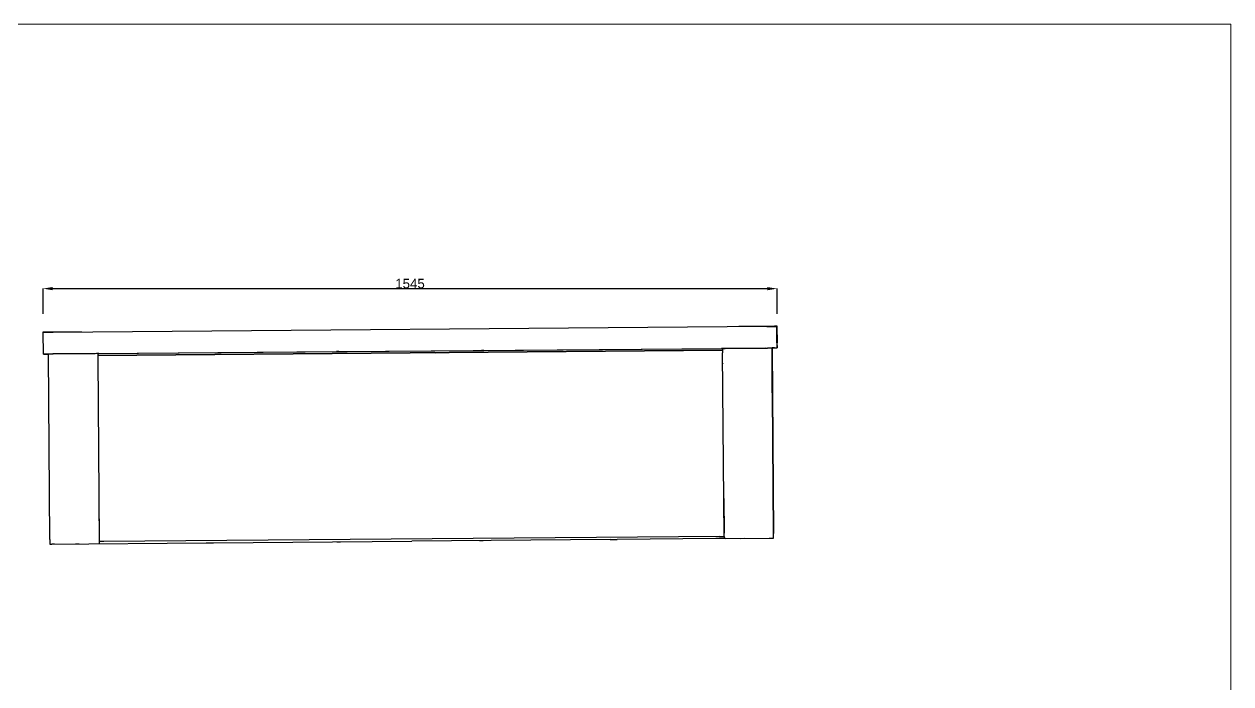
# Model space of a CAD drawing. Header units: millimetres. Extents: x 430 to 4403, y -1522 to 1254.
# Drawn here: x 1860 to 4399, y -134 to 1254 of the extents above; entities that cross this region are included whole.
import ezdxf

# ---------------------------------------------------------------- set-up
doc = ezdxf.new("R2010")
doc.units = ezdxf.units.MM
doc.header["$MEASUREMENT"] = 0
doc.layers.add('Domyślny', color=7, linetype='Continuous', true_color=0x000000)
doc.layers.add('Utwórz2D linie widoczne', color=7, linetype='Continuous', true_color=0x000000)
doc.styles.add('Arial', font='arial.ttf')
doc.dimstyles.new('Domyślny', dxfattribs={"dimtxt": 20, "dimasz": 20, "dimexe": 0.5, "dimexo": 0.5, "dimgap": 0.25, "dimtad": 1, "dimtoh": 1, "dimdec": 0, "dimzin": 1, "dimdsep": 46, "dimtxsty": 'Arial', "dimcen": 0.5, "dimazin": 0, "dimtfac": 1, "dimtdec": 4, "dimtix": 1, "dimtmove": 1, "dimatfit": 3, "dimfxl": 0, "dimtolj": 1, "dimtzin": 1, "dimarcsym": 0})

# ---------------------------------------------------------------- blocks, each defined once
blk = doc.blocks.new('*D1')
at = {"layer": 'Defpoints', "color": 0}
for p in [(3444.1, 697.1), (1899.5, 643.5), (3444.1, 643.4)]:
    blk.add_point(p, dxfattribs=at)
at = {"layer": 'Domyślny', "color": 0, "lineweight": -2}
for p, q in [((1899.5, 644), (1899.5, 697.7)), ((1919.5, 697.2), (3424.1, 697.1)), ((3444.1, 643.9), (3444.1, 697.6))]:
    blk.add_line(p, q, dxfattribs=at)
at = {"layer": 'Domyślny', "color": 0}
for points in [[(1919.5, 700.5), (1919.5, 693.8), (1899.5, 697.2)], [(3424.1, 693.7), (3424.1, 700.4), (3444.1, 697.1)]]:
    blk.add_solid(points, dxfattribs=at)
at = {"layer": 'Domyślny', "color": 0, "insert": (2671.8, 707.6), "char_height": 20, "attachment_point": 5, "rotation": 359.9963, "style": 'Arial'}
blk.add_mtext('\\A1;1545', dxfattribs=at)

msp = doc.modelspace()

# ---------------------------------------------------------------- linework, layer by layer
at = {"layer": 'Domyślny', "color": 18, "lineweight": 15, "true_color": 0x000000}
for p, q in [((4399.2, 1253.5), (429.9, 1253.5)), ((4399.2, -1522.2), (4399.2, 1253.5))]:
    msp.add_line(p, q, dxfattribs=at)
at = {"layer": 'Domyślny'}
for p, q in [((1899.8, 605.9), (1979.8, 606.6)), ((1900.2, 559.5), (1899.8, 604.5)), ((1913.9, 169.1), (1914, 159.5)), ((1914, 159.5), (2243, 162.3)), ((2018, 164.8), (2018, 160.4)), ((3332.9, 175.8), (3333, 171.4))]:
    msp.add_line(p, q, dxfattribs=at)
at = {"layer": 'Utwórz2D linie widoczne'}
for p, q in [((3422.7, 617.2), (1920.8, 604.6)), ((3363.7, 618.2), (3363.8, 618.2)), ((3363.7, 616.7), (3363.7, 618.2)), ((3363.8, 618.2), (3364, 618.2)), ((3363.8, 618.2), (3363.8, 618.2)), ((3364, 618.2), (3364.1, 618.2)), ((3364.1, 618.2), (3364.3, 618.2)), ((3364.3, 618.2), (3364.6, 618.2)), ((3364.6, 618.2), (3364.9, 618.2)), ((3364.9, 618.2), (3365.3, 618.2)), ((3365.3, 618.2), (3365.7, 618.2)), ((3365.7, 618.2), (3366.1, 618.2)), ((3366.1, 618.2), (3366.6, 618.2)), ((3366.6, 618.2), (3367.2, 618.2)), ((3367.2, 618.2), (3367.8, 618.2)), ((3367.8, 618.2), (3368.4, 618.2)), ((3368.4, 618.2), (3369.1, 618.2)), ((3369.1, 618.2), (3369.8, 618.2)), ((3369.8, 618.2), (3370.6, 618.3)), ((3370.6, 618.3), (3371.4, 618.3)), ((3371.4, 618.3), (3372.2, 618.3)), ((3372.2, 618.3), (3373.1, 618.3)), ((3373.1, 618.3), (3374, 618.3)), ((3374, 618.3), (3375, 618.3)), ((3375, 618.3), (3375.9, 618.3)), ((3375.9, 618.3), (3377, 618.3)), ((3377, 618.3), (3378, 618.3)), ((3378, 618.3), (3379.1, 618.3)), ((3379.1, 618.3), (3380.2, 618.3)), ((3380.2, 618.3), (3381.4, 618.3)), ((3381.4, 618.3), (3382.5, 618.4)), ((3382.5, 618.4), (3383.7, 618.4)), ((3383.7, 618.4), (3439, 618.8)), ((3422.7, 617.2), (3443.7, 617.4)), ((3439, 618.8), (3443.7, 618.9)), ((3443.7, 618.9), (3443.7, 618.9)), ((3443.7, 617.4), (3443.7, 618.9)), ((3443.7, 618.9), (3443.8, 617.4)), ((3444, 582.9), (3443.7, 617.4)), ((3443.7, 617.4), (3443.8, 617.4)), ((3444, 582.9), (3443.8, 617.4)), ((3443.8, 617.4), (3443.8, 617.3)), ((3443.8, 617.3), (3444.1, 582.8)), ((3443.8, 611.9), (3443.8, 613.6)), ((3443.8, 611.9), (3443.8, 613.6)), ((3443.8, 610.1), (3443.8, 611.9)), ((3443.8, 610.1), (3443.8, 611.9)), ((1899.8, 604.5), (1899.8, 605.9)), ((1920.8, 604.6), (1899.8, 604.5)), ((1979.8, 605.1), (1979.8, 606.6)), ((1921.2, 559.6), (1900.2, 559.5)), ((1900.2, 559.5), (1900.2, 559.4)), ((1900.2, 559.4), (1905.2, 559.5)), ((1905.2, 559.5), (1905.2, 559.5)), ((1905.2, 559.5), (1910.6, 559.5)), ((1909.8, 559.5), (1910.1, 559.5)), ((1910, 559.5), (1910.4, 559.5)), ((1910.1, 559.5), (1910.4, 559.5)), ((1910.4, 559.5), (1910.7, 559.5)), ((1910.4, 559.5), (1910.7, 559.5)), ((1910.7, 559.5), (1920.3, 559.6)), ((1910.7, 559.5), (1910.7, 559.5)), ((1913.9, 169.1), (1910.7, 559.5)), ((1930.3, 559.7), (1920.3, 559.6)), ((1921.2, 559.6), (3423.1, 572.2)), ((2014.7, 560.4), (1924.2, 559.7)), ((2014.7, 560.4), (1930.3, 559.7)), ((2016.9, 560.4), (2012.2, 560.4)), ((2014.7, 556.4), (3329.7, 567.4)), ((3329.7, 567.4), (2014.7, 556.4)), ((2014.7, 560.4), (2014.7, 556.4)), ((2014.7, 560.4), (2014.7, 560.4)), ((2016.9, 560.4), (2516.9, 564.6)), ((2516.9, 564.6), (2827.4, 567.2)), ((2522.1, 564.7), (2516.9, 564.6)), ((2516.9, 564.6), (2516.9, 563.6)), ((2516.9, 563.6), (2516.9, 563.6)), ((2522.1, 564.7), (2522.1, 564.7)), ((2724.7, 562.3), (2729.7, 562.4)), ((2729.7, 562.4), (2734.7, 562.4)), ((2827.4, 567.2), (2822.1, 567.2)), ((2827.4, 567.2), (3327.4, 571.4)), ((3332.1, 571.4), (3327.4, 571.4)), ((3327.4, 571.4), (3329.6, 571.4)), ((3327.4, 570.4), (3327.4, 570.4)), ((3420.1, 572.2), (3329.6, 571.4)), ((3329.6, 571.4), (3414, 572.1)), ((3329.6, 571.4), (3329.6, 571.4)), ((3329.6, 571.4), (3329.7, 567.4)), ((3329.6, 571.4), (3329.6, 571.4)), ((3329.7, 567.4), (3329.7, 561.8)), ((3329.7, 567.4), (3329.7, 567.4)), ((3329.7, 567.4), (3329.7, 567.4)), ((3329.7, 567.4), (3329.7, 567.4)), ((3332.9, 175.8), (3329.7, 561.8)), ((3332.1, 571.4), (3332.1, 571.4)), ((3414, 572.1), (3424, 572.2)), ((3420.1, 572.2), (3420.1, 572.2)), ((3423.1, 572.2), (3444.1, 572.4)), ((3433.6, 572.3), (3424, 572.2)), ((3424, 572.2), (3424, 572.2)), ((3434, 572.3), (3433.6, 572.3)), ((3433.9, 572.3), (3433.6, 572.3)), ((3433.6, 572.3), (3433.6, 572.3)), ((3433.6, 572.3), (3433.6, 572.3)), ((3433.6, 572.3), (3433.6, 572.3)), ((3433.6, 572.3), (3433.6, 572.3)), ((3433.6, 572.3), (3433.6, 572.3)), ((3433.6, 572.3), (3436.9, 181.9)), ((3436.9, 181.9), (3433.6, 572.3)), ((3439.1, 572.3), (3433.7, 572.3)), ((3434.2, 572.3), (3433.9, 572.3)), ((3434.3, 572.3), (3434, 572.3)), ((3434.5, 572.3), (3434.2, 572.3)), ((3439.1, 572.3), (3439.1, 572.3)), ((3439.1, 572.3), (3444.1, 572.3)), ((3444.1, 582.8), (3444, 582.9)), ((3444, 582.9), (3444, 582.6)), ((3444, 582.9), (3444.1, 572.4)), ((3444, 582.9), (3444, 582.9)), ((3444.1, 582.7), (3444, 582.3)), ((3444, 582.6), (3444, 582.3)), ((3444, 582.3), (3444, 582)), ((3444.1, 572.3), (3444.1, 582.8)), ((2014.7, 556.4), (2014.7, 556.4)), ((2014.7, 556.4), (2014.8, 550.8)), ((2014.7, 556.4), (2014.7, 556.4)), ((2014.7, 556.4), (2014.7, 556.4)), ((2014.8, 550.8), (2018, 164.8)), ((3329.9, 539.4), (3329.9, 539.1)), ((3434, 527.3), (3434.2, 502.3)), ((3434.2, 502.3), (3434, 524)), ((3435.1, 402.3), (3434.2, 502.3)), ((3434.2, 502.3), (3435, 402.3)), ((3435, 402.3), (3435.3, 377.3)), ((3435.1, 402.3), (3435.2, 380.7)), ((3332.3, 255.3), (3332.9, 182.4)), ((3332.4, 236.4), (3332.3, 255.3)), ((2017.3, 244.3), (2017.9, 171.6)), ((3332.9, 175.8), (3332.9, 180.8)), ((3332.9, 175.8), (3332.9, 180.4)), ((3437, 172.3), (3436.9, 181.9)), ((3436.9, 181.9), (3436.9, 181.9)), ((1914, 159.5), (1918, 159.6)), ((1923.5, 159.6), (1918, 159.6)), ((1923.6, 159.6), (1923.6, 159.6)), ((1968, 160), (1975.5, 160.1)), ((1975.5, 160.1), (1975.7, 160.1)), ((1975.9, 160.1), (1975.5, 160.1)), ((2017.9, 171.5), (2017.9, 169.7)), ((2017.9, 169.4), (2017.9, 169.4)), ((2027.6, 164.8), (2018, 164.8)), ((2018, 164.8), (2018, 164.8)), ((2025.5, 160.5), (2025.5, 160.5)), ((3323.3, 175.7), (2027.6, 164.8)), ((2243, 162.3), (2250.5, 162.3)), ((2250.5, 162.3), (2258, 162.4)), ((2258, 162.4), (2675.5, 165.9)), ((2518, 164.6), (2525.5, 164.7)), ((2525.5, 164.7), (2525.7, 164.7)), ((2525.8, 164.7), (2525.5, 164.7)), ((3093, 169.4), (2675.5, 165.9)), ((2675.5, 165.9), (2675.5, 165.9)), ((2818, 167.1), (2825.5, 167.2)), ((2825.5, 167.2), (2825.7, 167.2)), ((2825.8, 167.2), (2825.5, 167.2)), ((3093, 169.4), (3100.5, 169.5)), ((3100.5, 169.5), (3108, 169.5)), ((3315.5, 171.3), (3108, 169.5)), ((3325.5, 171.3), (3315.5, 171.3)), ((3323.3, 175.7), (3332.9, 175.8)), ((3335.5, 171.4), (3325.5, 171.3)), ((3325.5, 171.3), (3325.5, 171.3)), ((3325.5, 171.3), (3325.5, 171.3)), ((3332.9, 175.8), (3332.9, 175.8)), ((3335.5, 171.4), (3427.4, 172.2)), ((3368, 171.7), (3375.5, 171.8)), ((3375.5, 171.8), (3375.6, 171.8)), ((3375.8, 171.8), (3375.5, 171.8)), ((3427.4, 172.2), (3427.4, 172.2)), ((3427.5, 172.2), (3433, 172.2)), ((3433, 172.2), (3437, 172.3))]:
    msp.add_line(p, q, dxfattribs=at)

# ---------------------------------------------------------------- dimensions: what is measured, and where the dimension line sits
at = {"layer": 'Domyślny'}
dim = msp.add_aligned_dim(p1=(1899.5, 643.5), p2=(3444.1, 643.4), distance=53.6, dimstyle='Domyślny', dxfattribs=at)
dim.commit()
dim.dimension.update_dxf_attribs({"geometry": '*D1', "text_midpoint": (2671.8, 707.6)})

doc.saveas('drawing.dxf')
